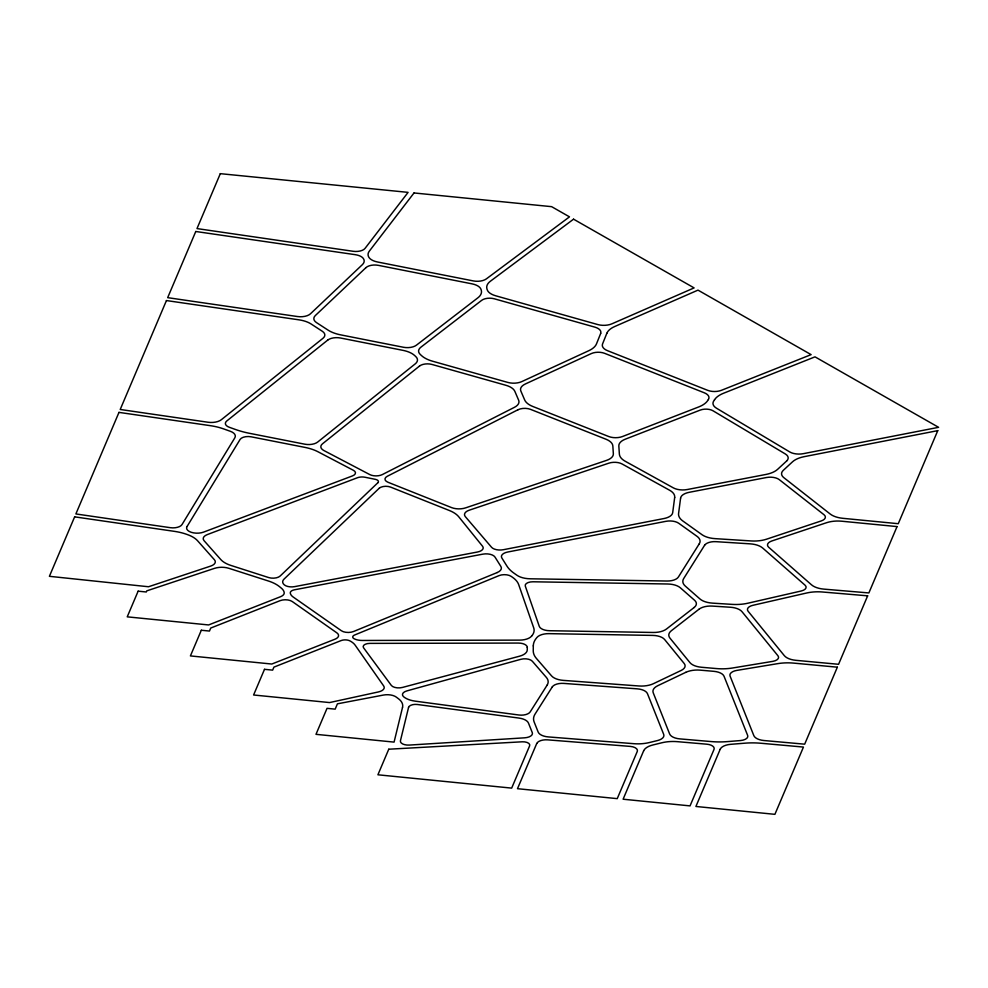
<?xml version="1.0" encoding="UTF-8"?>
<svg xmlns="http://www.w3.org/2000/svg" width="988" height="988" viewBox="0 0 988 988"><rect width="100%" height="100%" fill="white"/><g stroke="black" fill="none" stroke-linecap="round" stroke-linejoin="round"><path stroke-width="1.48" d="M187.053 526.53L240.084 439.45A8.262 4.063 -0.3 0 1 251.113 436.807L304.884 447.379A37.186 18.303 -0.3 0 1 318.087 451.812L353.432 470.337A7.657 3.767 -0.3 0 1 352.469 475.907L203.676 532.087A10.596 5.212 -0.3 0 1 191.203 532.285A10.596 5.212 -0.3 0 1 187.004 526.53M527.296 647.473L527.259 649.919A14.425 7.101 -0.3 0 1 519.651 656.168L402.462 687.438A7.904 3.89 -0.3 0 1 391.297 685.376L363.547 647.758A6.583 3.236 -0.3 0 1 369.747 643.386L518.367 643.065A8.954 4.409 -0.3 0 1 527.296 647.473M533.298 645.88L533.248 650.684A39.545 19.464 -0.3 0 0 536.398 658.416L551.588 675.915A15.4 7.583 -0.3 0 0 563.358 680.386L638.94 685.981A17.068 8.398 -0.3 0 0 653.426 683.684L681.177 670.444A12.856 6.323 -0.3 0 0 684.202 663.528L664.603 639.495A13.338 6.558 -0.3 0 0 652.772 635.408L548.859 633.654A12.325 6.064 -0.3 0 0 536.929 637.482L536.41 638.112A42.756 21.044 -0.3 0 0 533.298 645.88M674.681 497.483L672.68 512.723A13.499 6.644 -0.3 0 1 664.097 518.515L503.374 549.711A9.213 4.532 -0.3 0 1 491.555 547.278L465.336 516.65A10.745 5.286 -0.3 0 1 469.214 510.203L608.83 463.174A10.078 4.965 -0.3 0 1 622.045 463.952L669.654 490.27A20.192 9.929 -0.3 0 1 674.681 497.483M680.596 498.088L678.583 513.464A24.12 11.868 -0.3 0 0 682.757 520.923L702.048 534.718A19.007 9.349 -0.3 0 0 715.164 538.645L751.399 540.955A21.995 10.819 -0.3 0 0 766.626 539.164L821.3 520.911A9.25 4.557 -0.3 0 0 823.98 514.711L779.248 479.612A10.695 5.261 -0.3 0 0 766.355 477.537L689.204 492.308A13.437 6.62 -0.3 0 0 680.596 498.088M402.536 707.334L394.076 742.111L315.987 734.331L327.028 708.334L335.167 709.149L337.427 703.827L383.356 695.07A10.856 5.335 -0.3 0 1 396.336 697.133L398.535 698.8A26.281 12.93 -0.3 0 1 402.536 707.334M408.55 707.433L400.436 740.741A7.99 3.927 -0.3 0 0 409.328 745.076L524.702 737.814A8.818 4.335 -0.3 0 0 532.285 732.639L528.481 723.105A13.313 6.546 -0.3 0 0 518.996 718.078L417.356 704.493A6.99 3.433 -0.3 0 0 408.55 707.433M600.667 333.462L596.48 343.898A25.663 12.622 -0.3 0 1 588.774 350.715L521.763 381.615A11.782 5.805 -0.3 0 1 507.832 382.43L432.596 361.225A28.948 14.24 -0.3 0 1 421.555 355.631L420.295 354.47A14.635 7.2 -0.3 0 1 420.888 347.196L481.699 300.327A9.349 4.607 -0.3 0 1 494.259 298.784L594.838 327.127A12.177 5.99 -0.3 0 1 600.667 333.462M606.842 333.289L602.569 343.91A14.252 7.015 -0.3 0 0 607.571 350.703L707.717 390.346A10.893 5.36 -0.3 0 0 721.401 390.322L811.111 354.63L697.997 290.126L614.697 326.534A24.576 12.091 -0.3 0 0 606.842 333.289M74.643 516.848L49.4 576.313L148.496 586.749L210.716 566.075A10.337 5.088 -0.3 0 0 214.458 559.801L197.612 540.794A30.677 15.092 -0.3 0 0 187.683 534.693L186.646 534.323A40.088 19.723 -0.3 0 0 174.456 531.359L74.643 516.848M118.98 412.379L75.878 513.945L170.393 527.691A9.312 4.582 -0.3 0 0 182.002 524.579L234.798 437.882A12.276 6.039 -0.3 0 0 230.278 431.274L223.337 428.804A43.25 21.279 -0.3 0 0 210.333 425.667L118.98 412.379M166.441 300.562L120.215 409.477L208.036 422.247A11.646 5.73 -0.3 0 0 221.324 419.727L322.953 338.304A12.696 6.249 -0.3 0 0 322.286 331.264L311.072 323.965A23.959 11.782 -0.3 0 0 298.858 319.816L166.441 300.562M195.772 231.488L167.676 297.66L297.524 316.543A10.979 5.397 -0.3 0 0 310.43 313.826L362.423 264.599A15.709 7.731 -0.3 0 0 363.214 258.325A12.276 6.039 -0.3 0 0 355.26 254.682L195.772 231.488M220.312 173.666L196.995 228.586L353.222 251.298A9.645 4.742 -0.3 0 0 365.041 248.396L408.093 192.364L220.312 173.666M138.135 591.17L127.23 616.845L208.604 624.947L280.543 596.703A9.707 4.779 -0.3 0 0 284.198 592.565A20.797 10.238 -0.3 0 0 281.284 588.107L279.505 586.662A36.186 17.809 -0.3 0 0 268.415 581.006L228.87 568.31A13.029 6.41 -0.3 0 0 214.458 568.372L146.743 590.873L146.273 591.985L138.135 591.17M201.317 630.245L190.412 655.921L271.786 664.035L334.994 639.211A9.485 4.668 -0.3 0 0 336.883 632.876L292.263 601.531A8.497 4.174 -0.3 0 0 280.012 600.692L210.74 628.047L209.456 631.06L201.317 630.245M264.5 669.321L253.595 694.996L329.56 702.567L378.441 691.933A9.645 4.742 -0.3 0 0 383.715 686.018L355.149 645.164A24.416 12.017 -0.3 0 0 349.851 640.854L349.085 640.52A6.471 3.186 -0.3 0 0 341.107 640.582L273.923 667.122L272.639 670.136L264.5 669.321M388.766 749.213L377.91 774.79L511.673 788.115L529.63 745.829A6.854 3.372 -0.3 0 0 522.195 741.803L388.766 749.213M536.719 743.532L517.49 788.696L617.241 798.637L637.272 751.448A8.645 4.261 -0.3 0 0 630.233 746.397L547.562 739.851A9.485 4.668 -0.3 0 0 536.719 743.532M643.645 750.806L623.107 799.218L690.044 805.887L714.015 749.423A8.978 4.421 -0.3 0 0 706.828 744.199L677.385 741.667A25.231 12.412 -0.3 0 0 661.75 742.791L652.772 745.001A16.969 8.349 -0.3 0 0 643.645 750.806M720.203 749.25L695.91 806.467L774.901 814.334L803.454 747.064L760.908 743.248A47.054 23.156 -0.3 0 0 744.829 743.186L730.601 744.335A12.646 6.224 -0.3 0 0 720.203 749.25M837.355 667.184L804.677 744.174L763.996 740.531A12.782 6.298 -0.3 0 1 753.819 735.591L730.07 676.064A10.041 4.94 -0.3 0 1 736.789 670.407L777.68 663.652A31.567 15.536 -0.3 0 1 793.599 663.109L837.355 667.184M867.649 595.826L838.577 664.294L795.859 660.317A15.672 7.706 -0.3 0 1 784.324 655.649L748.101 611.239A9.386 4.619 -0.3 0 1 752.905 605.311L806.554 593.022A26.503 13.042 -0.3 0 1 822.263 591.985L867.649 595.826M897.042 526.592L868.872 592.936L823.943 589.132A17.87 8.793 -0.3 0 1 811.494 584.81L768.713 547.278A9.67 4.755 -0.3 0 1 771.752 541.004L826.45 522.738A20.069 9.88 -0.3 0 1 841.665 521.207L897.042 526.592M937.76 430.644L898.265 523.702L842.9 518.317A19.599 9.645 -0.3 0 1 830.204 514.019L783.805 477.636A14.808 7.287 -0.3 0 1 783.299 470.337L792.512 461.816A22.551 11.103 -0.3 0 1 804.232 456.654L937.76 430.644M699.306 543.746L678.373 577.054A11.387 5.607 -0.3 0 1 667.036 581.03L530.247 578.795A17.08 8.398 -0.3 0 1 516.922 575.238L514.019 573.201A52.24 25.713 -0.3 0 1 506.955 566.112L501.842 557.973A9.794 4.817 -0.3 0 1 507.659 552.033L665.875 521.331A10.819 5.323 -0.3 0 1 678.707 523.245L697.022 536.336A17.5 8.608 -0.3 0 1 699.306 543.746M704.592 545.277L683.696 578.548A19.624 9.658 -0.3 0 0 685.314 586.106L699.973 598.975A16.981 8.361 -0.3 0 0 712.521 603.137L732.281 604.384A28.516 14.03 -0.3 0 0 748.002 603.186L801.268 590.985A8.373 4.125 -0.3 0 0 805.084 585.217L762.662 548.007A16.994 8.361 -0.3 0 0 750.114 543.845L715.954 541.671A10.423 5.125 -0.3 0 0 704.592 545.277M547.142 685.116L530.161 711.953A9.238 4.545 -0.3 0 1 518.873 715.003L415.256 701.159A19.439 9.559 -0.3 0 1 403.549 696.688A8.571 4.224 -0.3 0 1 406.846 690.908L520.8 659.317A8.188 4.026 -0.3 0 1 532.31 661.219L546.364 677.422A22.699 11.177 -0.3 0 1 547.142 685.116M552.28 686.907L535.027 714.151A32.518 16.006 -0.3 0 0 534.162 722.006L538.164 732.059A12.535 6.163 -0.3 0 0 548.389 736.925L633.839 743.692A25.774 12.683 -0.3 0 0 649.486 742.519L657.539 740.543A11.424 5.619 -0.3 0 0 663.701 734.393L647.461 693.662A12.412 6.101 -0.3 0 0 637.211 688.834L563.654 683.4A10.251 5.039 -0.3 0 0 552.28 686.907M708.384 399.535L707.729 400.548A27.084 13.326 -0.3 0 1 698.64 406.97L622.465 436.535A11.016 5.422 -0.3 0 1 608.731 436.523L532.841 406.488A23.502 11.56 -0.3 0 1 524.653 399.905L520.837 390.989A15.129 7.447 -0.3 0 1 525.332 383.986L591.269 353.605A10.189 5.014 -0.3 0 1 604.619 353.334L704.321 392.804A12.646 6.224 -0.3 0 1 708.384 399.535M714.559 399.695L713.719 400.98A15.623 7.694 -0.3 0 0 716.498 408.217L789.745 451.948A12.004 5.903 -0.3 0 0 803.38 453.665L938.6 427.322L815.014 356.853L723.574 393.236A27.664 13.61 -0.3 0 0 714.559 399.695M414.021 192.956L369.314 251.162A19.414 9.547 -0.3 0 0 368.993 257.485A14.919 7.336 -0.3 0 0 377.54 261.993L473.338 280.925A10.745 5.286 -0.3 0 0 486.343 278.9L569.496 216.854L551.625 206.665L414.021 192.956M532.001 635.63L531.581 636.136A12.807 6.298 -0.3 0 1 519.688 640.125L362.238 640.459A11.152 5.483 -0.3 0 1 354.087 638.73L353.321 638.199A5.187 2.556 -0.3 0 1 354.581 635.025L499.051 575.621A8.349 4.1 -0.3 0 1 511.228 576.399L512.636 577.387A36.741 18.08 -0.3 0 1 518.7 584.661L533.705 627.837A29.134 14.338 -0.3 0 1 532.001 635.63M377.885 482.724L280.135 576.041A7.978 3.927 -0.3 0 1 268.662 577.56L230.945 565.445A27.862 13.709 -0.3 0 1 220.732 559.492L204.047 540.658A10.263 5.051 -0.3 0 1 207.233 534.619L357.397 477.747A7.657 3.767 -0.3 0 1 364.98 477.241L375.378 479.341A4.989 2.458 -0.3 0 1 377.885 482.724M379.145 488.307L284.013 579.129A12.078 5.94 -0.3 0 0 284.396 584.921A8.423 4.137 -0.3 0 0 294.585 586.637L477.5 552.008A8.855 4.36 -0.3 0 0 482.601 546.315L458.716 516.749A31.307 15.413 -0.3 0 0 449.404 510.524L390.581 487.096A7.521 3.705 -0.3 0 0 379.145 488.307M365.992 267.6L315.382 315.505A13.647 6.718 -0.3 0 0 316.58 322.656L328.053 330.116A29.961 14.746 -0.3 0 0 340.662 334.858L403.462 347.27A10.596 5.212 -0.3 0 0 416.38 345.207L477.92 297.783A22.576 11.103 -0.3 0 0 481.28 290.237L481.082 289.57A14.869 7.324 -0.3 0 0 471.98 283.84L378.33 265.34A9.769 4.804 -0.3 0 0 365.992 267.6M786.67 460.964L777.63 469.325A22.366 11.004 -0.3 0 1 765.885 474.462L687.265 489.529A12.523 6.163 -0.3 0 1 673.408 487.899L625.157 461.223A23.132 11.387 -0.3 0 1 619.365 454.072L618.834 445.971A16.734 8.237 -0.3 0 1 625.256 439.203L700.22 410.094A9.164 4.508 -0.3 0 1 712.953 410.749L785.262 453.924A12.968 6.385 -0.3 0 1 786.67 460.964M327.707 340.107L226.783 420.974A9.633 4.742 -0.3 0 0 229.302 427.273L235.687 429.558A65.875 32.419 -0.3 0 0 249.754 433.361L304.823 444.192A10.436 5.138 -0.3 0 0 317.642 442.081L415.256 363.843A14.919 7.336 -0.3 0 0 415.726 356.532L414.59 355.482A23.082 11.35 -0.3 0 0 402.931 350.345L340.514 338.007A10.423 5.125 -0.3 0 0 327.707 340.107M419.517 366.042L322.52 443.785A11.35 5.582 -0.3 0 0 323.879 450.528L369.734 474.561A8.694 4.273 -0.3 0 0 382.319 474.586L514.452 407.315A15.993 7.867 -0.3 0 0 518.638 400.189L514.871 391.384A18.92 9.312 -0.3 0 0 505.844 385.271L431.966 364.449A9.201 4.532 -0.3 0 0 419.517 366.042M694.132 607.509L666.443 629.047A14.857 7.311 -0.3 0 1 653.303 632.468L549.526 630.715A10.868 5.348 -0.3 0 1 539.263 626.306L525.295 586.094A7.472 3.668 -0.3 0 1 532.952 581.784L667.629 583.994A15.252 7.509 -0.3 0 1 680.337 587.786L694.552 600.259A14.388 7.077 -0.3 0 1 694.132 607.509M699.096 609.151L671.371 630.715A16.586 8.163 -0.3 0 0 669.963 638.125L689.945 662.627A15.487 7.62 -0.3 0 0 701.505 667.258L716.609 668.58A32.234 15.857 -0.3 0 0 732.54 667.999L772.752 661.367A8.497 4.174 -0.3 0 0 777.988 655.822L742 611.683A14.697 7.237 -0.3 0 0 730.33 607.237L712.274 606.089A13.462 6.62 -0.3 0 0 699.096 609.151M573.559 219.175L490.369 281.247A22.094 10.868 -0.3 0 0 486.911 288.755L487.146 289.583A17.389 8.559 -0.3 0 0 495.643 295.77L597.814 324.57A12.091 5.953 -0.3 0 0 611.881 323.829L694.095 287.903L573.559 219.175M517.959 409.761L387.333 476.253A8.324 4.088 -0.3 0 0 388.037 482.28L451.615 507.61A11.72 5.767 -0.3 0 0 465.607 507.869L606.558 460.383A15.487 7.62 -0.3 0 0 613.35 453.813L612.844 445.983A18.476 9.09 -0.3 0 0 606.014 439.24L530.507 409.353A9.312 4.582 -0.3 0 0 517.959 409.761M685.795 672.334L657.712 685.734A15.647 7.706 -0.3 0 0 653.216 692.773L669.642 733.973A12.696 6.249 -0.3 0 0 679.843 738.888L711.274 741.58A48.041 23.638 -0.3 0 0 727.341 741.618L740.494 740.555A8.694 4.273 -0.3 0 0 747.669 735.48L724.043 676.261A12.745 6.274 -0.3 0 0 713.855 671.334L700.27 670.148A16.537 8.139 -0.3 0 0 685.795 672.334M497.186 572.558L353.556 631.505A8.361 4.113 -0.3 0 1 341.366 630.727L293.177 597.011A16.24 7.99 -0.3 0 1 290.287 593.072A6.508 3.199 -0.3 0 1 294.473 589.799L482.786 554.157A9.312 4.582 -0.3 0 1 494.988 557.059L500.879 566.445A11.646 5.73 -0.3 0 1 497.186 572.558"/></g></svg>
